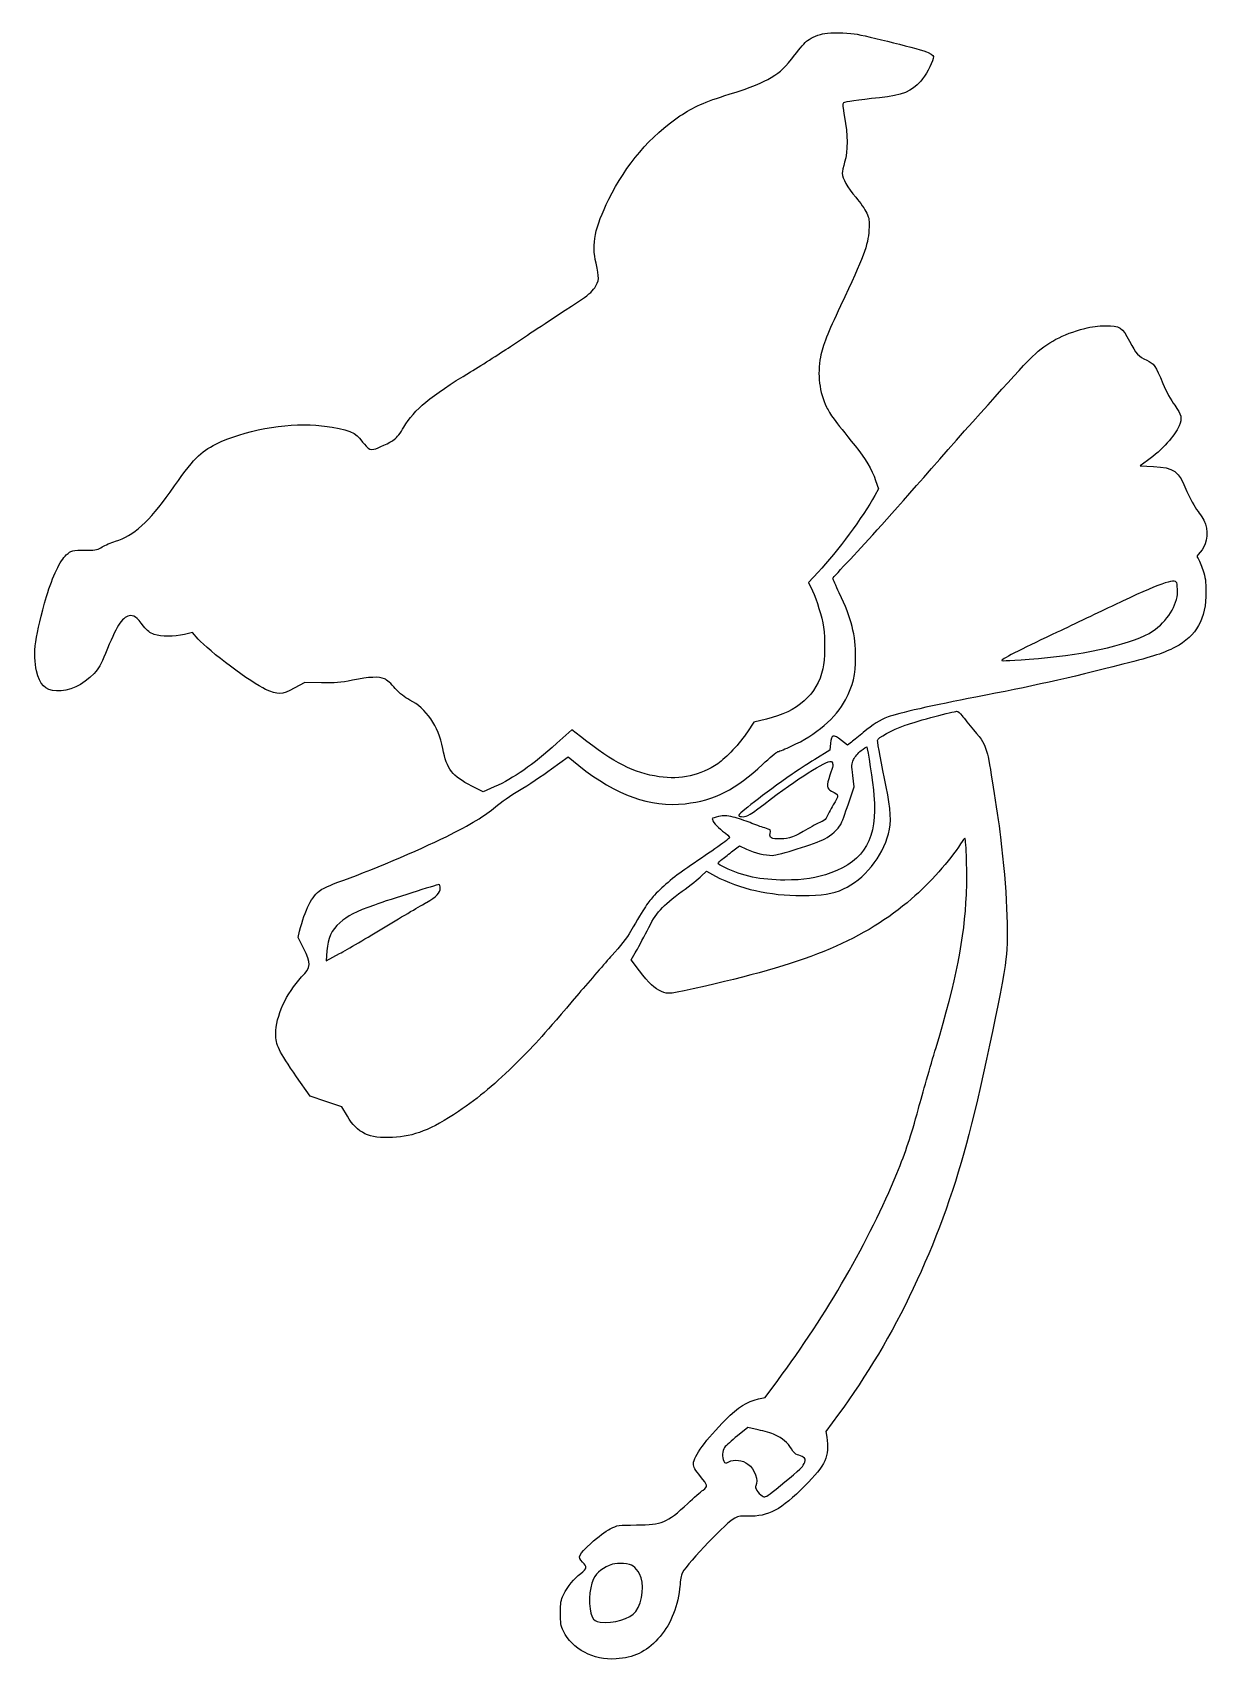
# Model space of a CAD drawing. Header units: centimetres. Extents: x -17.7 to 17.7, y -24.5 to 24.5.
import ezdxf

# ---------------------------------------------------------------- set-up
doc = ezdxf.new("R2010")
doc.units = ezdxf.units.CM
doc.header["$MEASUREMENT"] = 0
doc.layers.add('Layer 1', color=7, linetype='Continuous')

msp = doc.modelspace()

# ---------------------------------------------------------------- linework, layer by layer
at = {"layer": 'Layer 1'}
for points, knots in [([(6.13833, 24.45808), (5.97958, 24.43339), (5.73616, 24.33461), (5.61622, 24.24641), (5.61622, 24.24641), (5.55625, 24.20055), (5.38691, 24.00652), (5.24228, 23.81955), (5.24228, 23.81955), (4.94947, 23.43149), (4.82953, 23.31508), (4.52967, 23.13516), (4.52967, 23.13516), (4.26861, 22.97641), (3.937, 22.84235), (3.2632, 22.63069), (3.2632, 22.63069), (2.51884, 22.39433), (2.18723, 22.24616), (1.78153, 21.97452), (1.78153, 21.97452), (0.889, 21.37127), (0.15522, 20.51402), (-0.35983, 19.4698), (-0.35983, 19.4698), (-0.78669, 18.60902), (-0.88194, 18.12572), (-0.74436, 17.54363), (-0.74436, 17.54363), (-0.64205, 17.10619), (-0.64911, 17.01094), (-0.78317, 16.80632), (-0.78317, 16.80632), (-0.87136, 16.67579), (-0.99484, 16.56996), (-1.27706, 16.38651), (-1.27706, 16.38651), (-2.4377, 15.63157), (-2.75167, 15.42343), (-3.2632, 15.07418), (-3.2632, 15.07418), (-3.57364, 14.86604), (-4.14162, 14.50268), (-4.52614, 14.26985), (-4.52614, 14.26985), (-5.75381, 13.52549), (-6.19831, 13.15507), (-6.52992, 12.60474), (-6.52992, 12.60474), (-6.62517, 12.44599), (-6.75217, 12.28371), (-6.80861, 12.24138), (-6.80861, 12.24138), (-6.95678, 12.13555), (-7.3025, 11.96974), (-7.43655, 11.94152), (-7.43655, 11.94152), (-7.53533, 11.92035), (-7.56355, 11.93446), (-7.66586, 12.0403), (-7.66586, 12.0403), (-7.72583, 12.10733), (-7.81755, 12.21316), (-7.86342, 12.27666), (-7.86342, 12.27666), (-8.01511, 12.47774), (-8.4455, 12.60474), (-9.17575, 12.66472), (-9.17575, 12.66472), (-10.10356, 12.74233), (-11.34886, 12.50597), (-12.18847, 12.09675), (-12.18847, 12.09675), (-12.66472, 11.86392), (-12.83758, 11.684), (-13.5643, 10.65389), (-13.5643, 10.65389), (-14.19224, 9.76842), (-14.67202, 9.33803), (-15.20824, 9.17222), (-15.20824, 9.17222), (-15.34582, 9.12989), (-15.52574, 9.0558), (-15.60688, 9.00289), (-15.60688, 9.00289), (-15.73388, 8.91822), (-15.7868, 8.90764), (-16.06902, 8.90411), (-16.06902, 8.90411), (-16.53821, 8.90058), (-16.53469, 8.90058), (-16.68991, 8.75947), (-16.68991, 8.75947), (-16.87688, 8.59014), (-17.09913, 8.128), (-17.28258, 7.51416), (-17.28258, 7.51416), (-17.62477, 6.36058), (-17.70591, 5.77497), (-17.58597, 5.27049), (-17.58597, 5.27049), (-17.48719, 4.84363), (-17.3355, 4.69193), (-16.98978, 4.66724), (-16.98978, 4.66724), (-16.61231, 4.63902), (-16.18897, 4.83657), (-15.85031, 5.19641), (-15.85031, 5.19641), (-15.71273, 5.34458), (-15.6457, 5.46099), (-15.51164, 5.79613), (-15.51164, 5.79613), (-15.18708, 6.61105), (-15.01775, 6.8721), (-14.7955, 6.92855), (-14.7955, 6.92855), (-14.67203, 6.9603), (-14.56972, 6.88622), (-14.36511, 6.62163), (-14.36511, 6.62163), (-14.24517, 6.46641), (-14.18167, 6.41349), (-14.04055, 6.36763), (-14.04055, 6.36763), (-13.82183, 6.29355), (-13.44788, 6.29355), (-13.13744, 6.36763), (-13.13744, 6.36763), (-13.13744, 6.36763), (-12.89402, 6.42407), (-12.89402, 6.42407), (-12.89402, 6.42407), (-12.89402, 6.42407), (-12.72116, 6.23004), (-12.72116, 6.23004), (-12.72116, 6.23004), (-12.41424, 5.87726), (-11.10191, 4.89654), (-10.69269, 4.7131), (-10.69269, 4.7131), (-10.31169, 4.54377), (-10.21291, 4.54729), (-9.83191, 4.74838), (-9.83191, 4.74838), (-9.83191, 4.74838), (-9.50735, 4.92124), (-9.50735, 4.92124), (-9.50735, 4.92124), (-9.50735, 4.92124), (-9.01346, 4.91066), (-9.01346, 4.91066), (-9.01346, 4.91066), (-8.59718, 4.9036), (-8.44549, 4.91419), (-8.07154, 4.9918), (-8.07154, 4.9918), (-7.56707, 5.09058), (-7.28485, 5.10469), (-7.11198, 5.03061), (-7.11198, 5.03061), (-7.04848, 5.00592), (-6.90384, 4.87539), (-6.78742, 4.74486), (-6.78742, 4.74486), (-6.63925, 4.57553), (-6.51578, 4.47675), (-6.34645, 4.39208), (-6.34645, 4.39208), (-5.85609, 4.14514), (-5.49273, 3.60891), (-5.35867, 2.93864), (-5.35867, 2.93864), (-5.22814, 2.29306), (-5.09056, 2.11667), (-4.48378, 1.8027), (-4.48378, 1.8027), (-4.48378, 1.8027), (-4.13806, 1.62631), (-4.13806, 1.62631), (-4.13806, 1.62631), (-4.13806, 1.62631), (-3.80645, 1.778), (-3.80645, 1.778), (-3.80645, 1.778), (-3.21026, 2.04611), (-2.66698, 2.42711), (-1.92967, 3.09033), (-1.92967, 3.09033), (-1.92967, 3.09033), (-1.47811, 3.49955), (-1.47811, 3.49955), (-1.47811, 3.49955), (-1.47811, 3.49955), (-1.21353, 3.29141), (-1.21353, 3.29141), (-1.21353, 3.29141), (-0.17636, 2.48355), (0.38103, 2.1978), (1.15361, 2.08491), (1.15361, 2.08491), (1.80272, 1.98613), (2.39892, 2.12019), (2.9175, 2.47297), (2.9175, 2.47297), (3.1715, 2.64936), (3.59131, 3.09739), (3.81003, 3.43253), (3.81003, 3.43253), (3.81003, 3.43253), (4.00406, 3.72886), (4.00406, 3.72886), (4.00406, 3.72886), (4.00406, 3.72886), (4.38153, 3.81705), (4.38153, 3.81705), (4.38153, 3.81705), (5.33403, 4.04636), (5.89847, 4.55083), (6.08545, 5.33399), (6.08545, 5.33399), (6.14542, 5.59152), (6.15601, 6.2618), (6.10309, 6.58635), (6.10309, 6.58635), (6.05017, 6.91443), (5.90201, 7.39774), (5.76795, 7.67996), (5.76795, 7.67996), (5.76795, 7.67996), (5.64801, 7.93396), (5.64801, 7.93396), (5.64801, 7.93396), (5.64801, 7.93396), (5.94082, 8.2444), (5.94082, 8.2444), (5.94082, 8.2444), (6.5229, 8.86529), (7.28843, 9.90246), (7.64826, 10.55157), (7.64826, 10.55157), (7.64826, 10.55157), (7.75409, 10.74913), (7.75409, 10.74913), (7.75409, 10.74913), (7.75409, 10.74913), (7.66942, 11.00666), (7.66942, 11.00666), (7.66942, 11.00666), (7.55653, 11.3418), (7.36956, 11.65224), (7.05206, 12.04735), (7.05206, 12.04735), (6.39942, 12.85168), (6.3077, 12.97868), (6.19481, 13.21152), (6.19481, 13.21152), (5.97609, 13.65249), (5.91259, 14.19577), (6.01137, 14.71788), (6.01137, 14.71788), (6.08193, 15.07771), (6.21951, 15.43049), (6.61462, 16.26305), (6.61462, 16.26305), (7.32018, 17.74824), (7.44012, 18.06927), (7.46834, 18.54199), (7.46834, 18.54199), (7.48598, 18.8348), (7.47892, 18.88418), (7.40131, 19.05352), (7.40131, 19.05352), (7.35192, 19.15935), (7.20728, 19.37102), (7.07675, 19.52624), (7.07675, 19.52624), (6.82628, 19.82257), (6.66753, 20.10127), (6.66753, 20.24943), (6.66753, 20.24943), (6.66753, 20.29882), (6.69928, 20.45051), (6.73809, 20.58457), (6.73809, 20.58457), (6.83334, 20.91971), (6.83334, 21.41713), (6.73456, 21.93924), (6.73456, 21.93924), (6.67459, 22.25674), (6.66753, 22.34493), (6.70281, 22.3661), (6.70281, 22.3661), (6.75925, 22.40138), (7.11909, 22.45429), (7.78584, 22.52485), (7.78584, 22.52485), (8.48787, 22.60246), (8.74892, 22.70829), (9.02762, 23.02579), (9.02762, 23.02579), (9.17226, 23.18454), (9.3557, 23.52673), (9.40156, 23.71018), (9.40156, 23.71018), (9.42273, 23.79485), (9.40862, 23.80896), (9.25339, 23.88304), (9.25339, 23.88304), (9.05583, 23.97476), (7.40836, 24.39457), (7.02736, 24.44748), (7.02736, 24.44748), (6.77689, 24.48276), (6.31828, 24.48629), (6.13836, 24.45806), (6.13836, 24.45806), (6.13836, 24.45806), (6.13833, 24.45808), (6.13833, 24.45808)], [0, 0, 0, 0, 0.01234568, 0.01234568, 0.01234568, 0.01234568, 0.02469136, 0.02469136, 0.02469136, 0.02469136, 0.03703704, 0.03703704, 0.03703704, 0.03703704, 0.04938272, 0.04938272, 0.04938272, 0.04938272, 0.0617284, 0.0617284, 0.0617284, 0.0617284, 0.07407407, 0.07407407, 0.07407407, 0.07407407, 0.08641975, 0.08641975, 0.08641975, 0.08641975, 0.09876543, 0.09876543, 0.09876543, 0.09876543, 0.11111111, 0.11111111, 0.11111111, 0.11111111, 0.12345679, 0.12345679, 0.12345679, 0.12345679, 0.13580247, 0.13580247, 0.13580247, 0.13580247, 0.14814815, 0.14814815, 0.14814815, 0.14814815, 0.16049383, 0.16049383, 0.16049383, 0.16049383, 0.17283951, 0.17283951, 0.17283951, 0.17283951, 0.18518519, 0.18518519, 0.18518519, 0.18518519, 0.19753086, 0.19753086, 0.19753086, 0.19753086, 0.20987654, 0.20987654, 0.20987654, 0.20987654, 0.22222222, 0.22222222, 0.22222222, 0.22222222, 0.2345679, 0.2345679, 0.2345679, 0.2345679, 0.24691358, 0.24691358, 0.24691358, 0.24691358, 0.25925926, 0.25925926, 0.25925926, 0.25925926, 0.27160494, 0.27160494, 0.27160494, 0.27160494, 0.28395062, 0.28395062, 0.28395062, 0.28395062, 0.2962963, 0.2962963, 0.2962963, 0.2962963, 0.30864198, 0.30864198, 0.30864198, 0.30864198, 0.32098765, 0.32098765, 0.32098765, 0.32098765, 0.33333333, 0.33333333, 0.33333333, 0.33333333, 0.34567901, 0.34567901, 0.34567901, 0.34567901, 0.35802469, 0.35802469, 0.35802469, 0.35802469, 0.37037037, 0.37037037, 0.37037037, 0.37037037, 0.38271605, 0.38271605, 0.38271605, 0.38271605, 0.39506173, 0.39506173, 0.39506173, 0.39506173, 0.40740741, 0.40740741, 0.40740741, 0.40740741, 0.41975309, 0.41975309, 0.41975309, 0.41975309, 0.43209877, 0.43209877, 0.43209877, 0.43209877, 0.44444444, 0.44444444, 0.44444444, 0.44444444, 0.45679012, 0.45679012, 0.45679012, 0.45679012, 0.4691358, 0.4691358, 0.4691358, 0.4691358, 0.48148148, 0.48148148, 0.48148148, 0.48148148, 0.49382716, 0.49382716, 0.49382716, 0.49382716, 0.50617284, 0.50617284, 0.50617284, 0.50617284, 0.51851852, 0.51851852, 0.51851852, 0.51851852, 0.5308642, 0.5308642, 0.5308642, 0.5308642, 0.54320988, 0.54320988, 0.54320988, 0.54320988, 0.55555556, 0.55555556, 0.55555556, 0.55555556, 0.56790123, 0.56790123, 0.56790123, 0.56790123, 0.58024691, 0.58024691, 0.58024691, 0.58024691, 0.59259259, 0.59259259, 0.59259259, 0.59259259, 0.60493827, 0.60493827, 0.60493827, 0.60493827, 0.61728395, 0.61728395, 0.61728395, 0.61728395, 0.62962963, 0.62962963, 0.62962963, 0.62962963, 0.64197531, 0.64197531, 0.64197531, 0.64197531, 0.65432099, 0.65432099, 0.65432099, 0.65432099, 0.66666667, 0.66666667, 0.66666667, 0.66666667, 0.67901235, 0.67901235, 0.67901235, 0.67901235, 0.69135802, 0.69135802, 0.69135802, 0.69135802, 0.7037037, 0.7037037, 0.7037037, 0.7037037, 0.71604938, 0.71604938, 0.71604938, 0.71604938, 0.72839506, 0.72839506, 0.72839506, 0.72839506, 0.74074074, 0.74074074, 0.74074074, 0.74074074, 0.75308642, 0.75308642, 0.75308642, 0.75308642, 0.7654321, 0.7654321, 0.7654321, 0.7654321, 0.77777778, 0.77777778, 0.77777778, 0.77777778, 0.79012346, 0.79012346, 0.79012346, 0.79012346, 0.80246914, 0.80246914, 0.80246914, 0.80246914, 0.81481481, 0.81481481, 0.81481481, 0.81481481, 0.82716049, 0.82716049, 0.82716049, 0.82716049, 0.83950617, 0.83950617, 0.83950617, 0.83950617, 0.85185185, 0.85185185, 0.85185185, 0.85185185, 0.86419753, 0.86419753, 0.86419753, 0.86419753, 0.87654321, 0.87654321, 0.87654321, 0.87654321, 0.88888889, 0.88888889, 0.88888889, 0.88888889, 0.90123457, 0.90123457, 0.90123457, 0.90123457, 0.91358025, 0.91358025, 0.91358025, 0.91358025, 0.92592593, 0.92592593, 0.92592593, 0.92592593, 0.9382716, 0.9382716, 0.9382716, 0.9382716, 0.95061728, 0.95061728, 0.95061728, 0.95061728, 0.96296296, 0.96296296, 0.96296296, 0.96296296, 0.97530864, 0.97530864, 0.97530864, 0.97530864, 1, 1, 1, 1]), ([(13.96647, 15.57867), (13.28208, 15.39875), (12.85169, 15.16945), (12.39661, 14.73906), (12.39661, 14.73906), (12.11792, 14.47448), (10.68564, 12.88698), (9.34861, 11.35945), (9.34861, 11.35945), (8.07861, 9.90953), (7.45772, 9.21456), (6.91092, 8.63601), (6.91092, 8.63601), (6.62164, 8.33262), (6.38528, 8.07157), (6.38528, 8.0504), (6.38528, 8.0504), (6.38528, 8.03276), (6.46995, 7.83873), (6.57578, 7.61648), (6.57578, 7.61648), (6.9462, 6.83331), (7.06967, 6.35354), (7.06967, 5.67973), (7.06967, 5.67973), (7.06614, 5.15409), (6.99206, 4.83659), (6.76275, 4.39562), (6.76275, 4.39562), (6.48758, 3.86293), (5.87375, 3.34081), (5.13292, 3.00568), (5.13292, 3.00568), (4.96006, 2.92807), (4.77661, 2.85399), (4.73075, 2.83987), (4.73075, 2.83987), (4.68136, 2.82576), (4.47675, 2.6529), (4.26861, 2.45534), (4.26861, 2.45534), (3.48192, 1.70745), (2.81164, 1.36526), (1.94028, 1.27353), (1.94028, 1.27353), (0.86784, 1.16064), (-0.11994, 1.51342), (-1.25941, 2.42006), (-1.25941, 2.42006), (-1.25941, 2.42006), (-1.58749, 2.68112), (-1.58749, 2.68112), (-1.58749, 2.68112), (-1.58749, 2.68112), (-2.08843, 2.31776), (-2.08843, 2.31776), (-2.08843, 2.31776), (-2.36712, 2.11668), (-2.79751, 1.83093), (-3.05151, 1.67923), (-3.05151, 1.67923), (-3.30198, 1.53106), (-3.62654, 1.30529), (-3.76765, 1.18181), (-3.76765, 1.18181), (-4.07809, 0.9137), (-4.51907, 0.64559), (-5.2599, 0.2787), (-5.2599, 0.2787), (-6.06776, -0.12347), (-7.62351, -0.77963), (-8.51251, -1.09361), (-8.51251, -1.09361), (-8.72418, -1.16769), (-8.95701, -1.27353), (-9.03462, -1.32644), (-9.03462, -1.32644), (-9.29215, -1.50283), (-9.50381, -1.91911), (-9.66962, -2.56822), (-9.66962, -2.56822), (-9.66962, -2.56822), (-9.71548, -2.75519), (-9.71548, -2.75519), (-9.71548, -2.75519), (-9.71548, -2.75519), (-9.54967, -3.07975), (-9.54967, -3.07975), (-9.54967, -3.07975), (-9.30978, -3.54542), (-9.31684, -3.63714), (-9.60611, -3.94406), (-9.60611, -3.94406), (-10.0753, -4.44148), (-10.38222, -5.11881), (-10.38575, -5.66209), (-10.38575, -5.66209), (-10.38928, -5.98312), (-10.29756, -6.17362), (-9.75781, -6.94973), (-9.75781, -6.94973), (-9.75781, -6.94973), (-9.35212, -7.52829), (-9.35212, -7.52829), (-9.35212, -7.52829), (-9.35212, -7.52829), (-8.87587, -7.69057), (-8.87587, -7.69057), (-8.87587, -7.69057), (-8.87587, -7.69057), (-8.39609, -7.84932), (-8.39609, -7.84932), (-8.39609, -7.84932), (-8.39609, -7.84932), (-8.23028, -8.13154), (-8.23028, -8.13154), (-8.23028, -8.13154), (-7.91984, -8.65012), (-7.5847, -8.80887), (-6.87209, -8.77712), (-6.87209, -8.77712), (-6.22298, -8.74537), (-5.71145, -8.54429), (-4.88595, -7.99043), (-4.88595, -7.99043), (-4.25801, -7.5671), (-3.76059, -7.15082), (-3.11853, -6.50876), (-3.11853, -6.50876), (-2.51175, -5.90198), (-2.37417, -5.74676), (-1.26645, -4.44148), (-1.26645, -4.44148), (-0.92778, -4.04284), (-0.47623, -3.52779), (-0.26456, -3.29142), (-0.26456, -3.29142), (-0.0282, -3.03389), (0.19052, -2.75167), (0.29636, -2.57175), (0.29636, -2.57175), (0.73028, -1.82386), (0.80789, -1.70392), (1.01603, -1.47814), (1.01603, -1.47814), (1.28061, -1.19239), (1.65103, -0.889), (2.09553, -0.59267), (2.09553, -0.59267), (2.70936, -0.18345), (3.28086, 0.22577), (3.28086, 0.254), (3.28086, 0.254), (3.28086, 0.26811), (3.18561, 0.35631), (3.06567, 0.44803), (3.06567, 0.44803), (2.88575, 0.58914), (2.7517, 0.74789), (2.7517, 0.8255), (2.7517, 0.8255), (2.7517, 0.83256), (2.83989, 0.86078), (2.9422, 0.88547), (2.9422, 0.88547), (3.10801, 0.92075), (3.17503, 0.91722), (3.3867, 0.86783), (3.3867, 0.86783), (3.52428, 0.83255), (3.75006, 0.75847), (3.89117, 0.70202), (3.89117, 0.70202), (4.02875, 0.64558), (4.22984, 0.57149), (4.33214, 0.54327), (4.33214, 0.54327), (4.51558, 0.49035), (4.51911, 0.48683), (4.49442, 0.37394), (4.49442, 0.37394), (4.46973, 0.23636), (4.51911, 0.21166), (4.81898, 0.21166), (4.81898, 0.21166), (5.05887, 0.21166), (5.24231, 0.27869), (5.62684, 0.51152), (5.62684, 0.51152), (5.80323, 0.61735), (5.99726, 0.71966), (6.05723, 0.74083), (6.05723, 0.74083), (6.12779, 0.76552), (6.1807, 0.81491), (6.20187, 0.87489), (6.20187, 0.87489), (6.21951, 0.92781), (6.3077, 1.09008), (6.3959, 1.23472), (6.3959, 1.23472), (6.57582, 1.52753), (6.57229, 1.53811), (6.34651, 1.651), (6.34651, 1.651), (6.19129, 1.72861), (6.18423, 1.80622), (6.29359, 2.13078), (6.29359, 2.13078), (6.39237, 2.413), (6.39942, 2.46239), (6.35356, 2.53295), (6.35356, 2.53295), (6.29006, 2.63173), (5.47514, 2.13431), (4.53675, 1.42876), (4.53675, 1.42876), (3.83472, 0.89607), (3.81003, 0.88195), (3.68303, 0.88195), (3.68303, 0.88195), (3.61953, 0.88195), (3.55956, 0.89606), (3.54897, 0.9137), (3.54897, 0.9137), (3.52075, 0.95603), (4.30744, 1.56634), (5.15764, 2.16606), (5.15764, 2.16606), (5.28817, 2.25778), (5.59861, 2.45534), (5.84556, 2.60703), (5.84556, 2.60703), (5.84556, 2.60703), (6.29712, 2.8822), (6.29712, 2.8822), (6.29712, 2.8822), (6.29712, 2.8822), (6.31476, 3.09034), (6.31476, 3.09034), (6.31476, 3.09034), (6.33593, 3.35492), (6.3959, 3.37256), (6.63932, 3.17853), (6.63932, 3.17853), (6.63932, 3.17853), (6.81924, 3.03389), (6.81924, 3.03389), (6.81924, 3.03389), (6.81924, 3.03389), (6.94624, 3.12914), (6.94624, 3.12914), (6.94624, 3.12914), (7.0168, 3.18206), (7.17555, 3.31258), (7.29902, 3.41489), (7.29902, 3.41489), (7.5883, 3.66183), (7.79644, 3.79236), (8.04338, 3.88408), (8.04338, 3.88408), (8.32207, 3.98991), (9.44391, 4.24391), (10.68921, 4.48027), (10.68921, 4.48027), (12.32963, 4.79424), (13.46557, 5.04824), (15.11657, 5.46805), (15.11657, 5.46805), (16.06201, 5.71147), (16.34424, 5.80319), (16.68643, 5.98311), (16.68643, 5.98311), (17.33201, 6.32178), (17.61776, 6.83683), (17.61424, 7.65528), (17.61424, 7.65528), (17.61424, 7.95867), (17.5966, 8.07509), (17.51899, 8.30792), (17.51899, 8.30792), (17.4696, 8.46314), (17.40257, 8.62189), (17.37435, 8.65717), (17.37435, 8.65717), (17.32849, 8.72067), (17.33202, 8.73478), (17.44138, 8.84061), (17.44138, 8.84061), (17.6213, 9.01347), (17.68832, 9.36625), (17.60013, 9.68375), (17.60013, 9.68375), (17.57896, 9.76136), (17.47666, 9.93775), (17.37435, 10.07181), (17.37435, 10.07181), (17.26852, 10.21645), (17.13093, 10.46692), (17.04274, 10.67506), (17.04274, 10.67506), (16.78521, 11.29595), (16.65116, 11.39473), (16.03027, 11.42295), (16.03027, 11.42295), (16.03027, 11.42295), (15.63163, 11.44059), (15.63163, 11.44059), (15.63163, 11.44059), (15.63163, 11.44059), (15.85035, 11.59934), (15.85035, 11.59934), (15.85035, 11.59934), (16.29485, 11.9239), (16.68643, 12.35428), (16.80638, 12.64709), (16.80638, 12.64709), (16.90516, 12.87992), (16.88046, 12.98223), (16.67232, 13.26798), (16.67232, 13.26798), (16.56296, 13.41967), (16.41479, 13.69131), (16.31954, 13.91709), (16.31954, 13.91709), (16.09376, 14.46037), (16.0479, 14.52387), (15.82918, 14.62265), (15.82918, 14.62265), (15.59282, 14.72848), (15.50462, 14.82373), (15.3106, 15.19768), (15.3106, 15.19768), (15.09541, 15.61396), (15.01779, 15.66335), (14.59093, 15.65982), (14.59093, 15.65982), (14.37926, 15.65982), (14.1676, 15.6316), (13.96651, 15.57868), (13.96651, 15.57868), (13.96651, 15.57868), (13.96647, 15.57867), (13.96647, 15.57867)], [0, 0, 0, 0, 0.01149425, 0.01149425, 0.01149425, 0.01149425, 0.02298851, 0.02298851, 0.02298851, 0.02298851, 0.03448276, 0.03448276, 0.03448276, 0.03448276, 0.04597701, 0.04597701, 0.04597701, 0.04597701, 0.05747126, 0.05747126, 0.05747126, 0.05747126, 0.06896552, 0.06896552, 0.06896552, 0.06896552, 0.08045977, 0.08045977, 0.08045977, 0.08045977, 0.09195402, 0.09195402, 0.09195402, 0.09195402, 0.10344828, 0.10344828, 0.10344828, 0.10344828, 0.11494253, 0.11494253, 0.11494253, 0.11494253, 0.12643678, 0.12643678, 0.12643678, 0.12643678, 0.13793103, 0.13793103, 0.13793103, 0.13793103, 0.14942529, 0.14942529, 0.14942529, 0.14942529, 0.16091954, 0.16091954, 0.16091954, 0.16091954, 0.17241379, 0.17241379, 0.17241379, 0.17241379, 0.18390805, 0.18390805, 0.18390805, 0.18390805, 0.1954023, 0.1954023, 0.1954023, 0.1954023, 0.20689655, 0.20689655, 0.20689655, 0.20689655, 0.2183908, 0.2183908, 0.2183908, 0.2183908, 0.22988506, 0.22988506, 0.22988506, 0.22988506, 0.24137931, 0.24137931, 0.24137931, 0.24137931, 0.25287356, 0.25287356, 0.25287356, 0.25287356, 0.26436782, 0.26436782, 0.26436782, 0.26436782, 0.27586207, 0.27586207, 0.27586207, 0.27586207, 0.28735632, 0.28735632, 0.28735632, 0.28735632, 0.29885057, 0.29885057, 0.29885057, 0.29885057, 0.31034483, 0.31034483, 0.31034483, 0.31034483, 0.32183908, 0.32183908, 0.32183908, 0.32183908, 0.33333333, 0.33333333, 0.33333333, 0.33333333, 0.34482759, 0.34482759, 0.34482759, 0.34482759, 0.35632184, 0.35632184, 0.35632184, 0.35632184, 0.36781609, 0.36781609, 0.36781609, 0.36781609, 0.37931034, 0.37931034, 0.37931034, 0.37931034, 0.3908046, 0.3908046, 0.3908046, 0.3908046, 0.40229885, 0.40229885, 0.40229885, 0.40229885, 0.4137931, 0.4137931, 0.4137931, 0.4137931, 0.42528736, 0.42528736, 0.42528736, 0.42528736, 0.43678161, 0.43678161, 0.43678161, 0.43678161, 0.44827586, 0.44827586, 0.44827586, 0.44827586, 0.45977011, 0.45977011, 0.45977011, 0.45977011, 0.47126437, 0.47126437, 0.47126437, 0.47126437, 0.48275862, 0.48275862, 0.48275862, 0.48275862, 0.49425287, 0.49425287, 0.49425287, 0.49425287, 0.50574713, 0.50574713, 0.50574713, 0.50574713, 0.51724138, 0.51724138, 0.51724138, 0.51724138, 0.52873563, 0.52873563, 0.52873563, 0.52873563, 0.54022989, 0.54022989, 0.54022989, 0.54022989, 0.55172414, 0.55172414, 0.55172414, 0.55172414, 0.56321839, 0.56321839, 0.56321839, 0.56321839, 0.57471264, 0.57471264, 0.57471264, 0.57471264, 0.5862069, 0.5862069, 0.5862069, 0.5862069, 0.59770115, 0.59770115, 0.59770115, 0.59770115, 0.6091954, 0.6091954, 0.6091954, 0.6091954, 0.62068966, 0.62068966, 0.62068966, 0.62068966, 0.63218391, 0.63218391, 0.63218391, 0.63218391, 0.64367816, 0.64367816, 0.64367816, 0.64367816, 0.65517241, 0.65517241, 0.65517241, 0.65517241, 0.66666667, 0.66666667, 0.66666667, 0.66666667, 0.67816092, 0.67816092, 0.67816092, 0.67816092, 0.68965517, 0.68965517, 0.68965517, 0.68965517, 0.70114943, 0.70114943, 0.70114943, 0.70114943, 0.71264368, 0.71264368, 0.71264368, 0.71264368, 0.72413793, 0.72413793, 0.72413793, 0.72413793, 0.73563218, 0.73563218, 0.73563218, 0.73563218, 0.74712644, 0.74712644, 0.74712644, 0.74712644, 0.75862069, 0.75862069, 0.75862069, 0.75862069, 0.77011494, 0.77011494, 0.77011494, 0.77011494, 0.7816092, 0.7816092, 0.7816092, 0.7816092, 0.79310345, 0.79310345, 0.79310345, 0.79310345, 0.8045977, 0.8045977, 0.8045977, 0.8045977, 0.81609195, 0.81609195, 0.81609195, 0.81609195, 0.82758621, 0.82758621, 0.82758621, 0.82758621, 0.83908046, 0.83908046, 0.83908046, 0.83908046, 0.85057471, 0.85057471, 0.85057471, 0.85057471, 0.86206897, 0.86206897, 0.86206897, 0.86206897, 0.87356322, 0.87356322, 0.87356322, 0.87356322, 0.88505747, 0.88505747, 0.88505747, 0.88505747, 0.89655172, 0.89655172, 0.89655172, 0.89655172, 0.90804598, 0.90804598, 0.90804598, 0.90804598, 0.91954023, 0.91954023, 0.91954023, 0.91954023, 0.93103448, 0.93103448, 0.93103448, 0.93103448, 0.94252874, 0.94252874, 0.94252874, 0.94252874, 0.95402299, 0.95402299, 0.95402299, 0.95402299, 0.96551724, 0.96551724, 0.96551724, 0.96551724, 0.97701149, 0.97701149, 0.97701149, 0.97701149, 1, 1, 1, 1]), ([(16.73578, 7.91633), (16.74636, 7.88458), (16.75695, 7.76464), (16.75695, 7.64822), (16.75695, 7.64822), (16.75695, 7.25311), (16.44651, 6.76275), (16.00906, 6.46289), (16.00906, 6.46289), (15.50106, 6.11364), (14.02645, 5.76439), (12.57653, 5.64797), (12.57653, 5.64797), (11.74397, 5.58094), (11.46528, 5.56683), (11.46528, 5.58447), (11.46528, 5.58447), (11.46528, 5.62328), (12.22728, 6.01133), (13.13392, 6.43466), (13.13392, 6.43466), (13.64192, 6.67455), (14.4145, 7.04144), (14.85195, 7.24958), (14.85195, 7.24958), (16.21367, 7.90575), (16.67581, 8.06802), (16.73578, 7.91633)], [0, 0, 0, 0, 0.125, 0.125, 0.125, 0.125, 0.25, 0.25, 0.25, 0.25, 0.375, 0.375, 0.375, 0.375, 0.5, 0.5, 0.5, 0.5, 0.625, 0.625, 0.625, 0.625, 0.75, 0.75, 0.75, 0.75, 1, 1, 1, 1]), ([(9.45445, 3.89819), (9.13342, 3.81352), (8.73126, 3.69358), (8.55487, 3.63361), (8.55487, 3.63361), (8.16681, 3.49955), (7.72584, 3.25261), (7.72584, 3.17853), (7.72584, 3.17853), (7.72937, 3.09386), (7.84931, 2.45534), (7.9869, 1.78153), (7.9869, 1.78153), (8.12801, 1.10772), (8.14918, 0.71261), (8.06098, 0.37042), (8.06098, 0.37042), (7.88106, -0.32102), (7.30956, -1.02658), (6.70279, -1.29469), (6.70279, -1.29469), (6.37823, -1.44286), (6.06779, -1.48872), (5.45043, -1.49225), (5.45043, -1.49225), (4.48382, -1.49578), (3.57365, -1.29117), (2.84693, -0.90664), (2.84693, -0.90664), (2.84693, -0.90664), (2.57529, -0.762), (2.57529, -0.762), (2.57529, -0.762), (2.57529, -0.762), (2.4236, -0.90664), (2.4236, -0.90664), (2.4236, -0.90664), (2.34246, -0.98425), (2.08493, -1.18886), (1.8521, -1.36172), (1.8521, -1.36172), (1.23121, -1.82033), (1.06893, -1.99672), (0.79024, -2.55058), (0.79024, -2.55058), (0.65971, -2.80811), (0.50096, -3.10797), (0.43393, -3.22086), (0.43393, -3.22086), (0.43393, -3.22086), (0.31046, -3.42547), (0.31046, -3.42547), (0.31046, -3.42547), (0.31046, -3.42547), (0.56093, -3.75708), (0.56093, -3.75708), (0.56093, -3.75708), (0.85374, -4.13808), (1.00896, -4.28625), (1.22768, -4.38502), (1.22768, -4.38502), (1.42524, -4.46969), (1.43935, -4.46969), (2.5506, -4.21569), (2.5506, -4.21569), (5.69032, -3.51013), (7.33779, -2.81163), (8.74891, -1.59455), (8.74891, -1.59455), (9.29924, -1.1183), (9.89897, -0.44802), (10.22705, 0.06351), (10.22705, 0.06351), (10.29055, 0.16582), (10.35052, 0.24343), (10.35758, 0.23637), (10.35758, 0.23637), (10.39991, 0.19404), (10.43166, -0.89957), (10.40344, -1.45696), (10.40344, -1.45696), (10.34347, -2.80104), (10.10005, -4.0146), (9.48975, -6.06777), (9.48975, -6.06777), (9.31689, -6.63927), (9.08053, -7.46477), (8.96058, -7.90221), (8.96058, -7.90221), (8.72069, -8.78063), (8.59369, -9.16163), (8.30794, -9.86365), (8.30794, -9.86365), (7.48597, -11.86743), (6.19833, -14.10757), (4.72372, -16.09018), (4.72372, -16.09018), (4.72372, -16.09018), (4.34272, -16.60524), (4.34272, -16.60524), (4.34272, -16.60524), (4.34272, -16.60524), (4.14869, -16.64757), (4.14869, -16.64757), (4.14869, -16.64757), (3.78533, -16.72871), (3.53838, -16.88393), (3.15738, -17.26846), (3.15738, -17.26846), (2.57177, -17.8576), (2.18724, -18.38324), (2.18724, -18.59138), (2.18724, -18.59138), (2.18724, -18.69016), (2.24016, -18.78541), (2.39891, -18.97944), (2.39891, -18.97944), (2.62469, -19.25461), (2.62822, -19.27577), (2.47652, -19.38866), (2.47652, -19.38866), (2.40596, -19.44158), (2.19783, -19.62502), (2.01791, -19.79083), (2.01791, -19.79083), (1.37233, -20.3835), (1.24885, -20.43289), (0.47627, -20.43994), (0.47627, -20.43994), (-0.08817, -20.44347), (-0.0917, -20.44347), (-0.31748, -20.55636), (-0.31748, -20.55636), (-0.46212, -20.62692), (-0.67731, -20.79272), (-0.89956, -20.9938), (-0.89956, -20.9938), (-1.28056, -21.34658), (-1.30173, -21.38891), (-1.15003, -21.55472), (-1.15003, -21.55472), (-1.00539, -21.70994), (-1.01245, -21.74875), (-1.20295, -21.89691), (-1.20295, -21.89691), (-1.41462, -22.05919), (-1.59101, -22.27438), (-1.72153, -22.53897), (-1.72153, -22.53897), (-1.8062, -22.71536), (-1.81678, -22.77533), (-1.81678, -23.0893), (-1.81678, -23.0893), (-1.81678, -23.39622), (-1.8062, -23.46677), (-1.72506, -23.63611), (-1.72506, -23.63611), (-1.46753, -24.17586), (-0.82548, -24.51805), (-0.14109, -24.47219), (-0.14109, -24.47219), (0.38455, -24.43691), (0.75497, -24.26052), (1.11833, -23.86894), (1.11833, -23.86894), (1.47464, -23.48794), (1.70041, -22.96583), (1.76744, -22.36611), (1.76744, -22.36611), (1.78508, -22.18267), (1.81683, -21.97805), (1.83447, -21.91808), (1.83447, -21.91808), (1.88033, -21.73464), (3.06214, -20.47522), (3.37964, -20.26708), (3.37964, -20.26708), (3.52428, -20.17183), (3.55603, -20.16477), (3.82767, -20.17536), (3.82767, -20.17536), (4.43445, -20.193), (4.82956, -19.98486), (5.54217, -19.26167), (5.54217, -19.26167), (6.17011, -18.6302), (6.28653, -18.37267), (6.19834, -17.79764), (6.19834, -17.79764), (6.19834, -17.79764), (6.17365, -17.62125), (6.17365, -17.62125), (6.17365, -17.62125), (6.17365, -17.62125), (6.55112, -17.10619), (6.55112, -17.10619), (6.55112, -17.10619), (8.25151, -14.80961), (9.5709, -12.02619), (10.40698, -8.96055), (10.40698, -8.96055), (10.78092, -7.59177), (11.49001, -4.28272), (11.59231, -3.4043), (11.59231, -3.4043), (11.6805, -2.68111), (11.617, -1.26999), (11.43003, 0.26106), (11.43003, 0.26106), (11.32772, 1.10067), (11.08784, 2.59998), (11.02081, 2.82223), (11.02081, 2.82223), (10.93967, 3.10092), (10.89381, 3.17854), (10.61864, 3.49604), (10.61864, 3.49604), (10.48106, 3.65479), (10.32936, 3.84176), (10.27292, 3.91937), (10.27292, 3.91937), (10.21648, 4.00051), (10.14945, 4.05343), (10.10711, 4.05343), (10.10711, 4.05343), (10.0683, 4.05343), (9.7755, 3.98287), (9.45447, 3.89821), (9.45447, 3.89821), (9.45447, 3.89821), (9.45445, 3.89819), (9.45445, 3.89819)], [0, 0, 0, 0, 0.01694915, 0.01694915, 0.01694915, 0.01694915, 0.03389831, 0.03389831, 0.03389831, 0.03389831, 0.05084746, 0.05084746, 0.05084746, 0.05084746, 0.06779661, 0.06779661, 0.06779661, 0.06779661, 0.08474576, 0.08474576, 0.08474576, 0.08474576, 0.10169492, 0.10169492, 0.10169492, 0.10169492, 0.11864407, 0.11864407, 0.11864407, 0.11864407, 0.13559322, 0.13559322, 0.13559322, 0.13559322, 0.15254237, 0.15254237, 0.15254237, 0.15254237, 0.16949153, 0.16949153, 0.16949153, 0.16949153, 0.18644068, 0.18644068, 0.18644068, 0.18644068, 0.20338983, 0.20338983, 0.20338983, 0.20338983, 0.22033898, 0.22033898, 0.22033898, 0.22033898, 0.23728814, 0.23728814, 0.23728814, 0.23728814, 0.25423729, 0.25423729, 0.25423729, 0.25423729, 0.27118644, 0.27118644, 0.27118644, 0.27118644, 0.28813559, 0.28813559, 0.28813559, 0.28813559, 0.30508475, 0.30508475, 0.30508475, 0.30508475, 0.3220339, 0.3220339, 0.3220339, 0.3220339, 0.33898305, 0.33898305, 0.33898305, 0.33898305, 0.3559322, 0.3559322, 0.3559322, 0.3559322, 0.37288136, 0.37288136, 0.37288136, 0.37288136, 0.38983051, 0.38983051, 0.38983051, 0.38983051, 0.40677966, 0.40677966, 0.40677966, 0.40677966, 0.42372881, 0.42372881, 0.42372881, 0.42372881, 0.44067797, 0.44067797, 0.44067797, 0.44067797, 0.45762712, 0.45762712, 0.45762712, 0.45762712, 0.47457627, 0.47457627, 0.47457627, 0.47457627, 0.49152542, 0.49152542, 0.49152542, 0.49152542, 0.50847458, 0.50847458, 0.50847458, 0.50847458, 0.52542373, 0.52542373, 0.52542373, 0.52542373, 0.54237288, 0.54237288, 0.54237288, 0.54237288, 0.55932203, 0.55932203, 0.55932203, 0.55932203, 0.57627119, 0.57627119, 0.57627119, 0.57627119, 0.59322034, 0.59322034, 0.59322034, 0.59322034, 0.61016949, 0.61016949, 0.61016949, 0.61016949, 0.62711864, 0.62711864, 0.62711864, 0.62711864, 0.6440678, 0.6440678, 0.6440678, 0.6440678, 0.66101695, 0.66101695, 0.66101695, 0.66101695, 0.6779661, 0.6779661, 0.6779661, 0.6779661, 0.69491525, 0.69491525, 0.69491525, 0.69491525, 0.71186441, 0.71186441, 0.71186441, 0.71186441, 0.72881356, 0.72881356, 0.72881356, 0.72881356, 0.74576271, 0.74576271, 0.74576271, 0.74576271, 0.76271186, 0.76271186, 0.76271186, 0.76271186, 0.77966102, 0.77966102, 0.77966102, 0.77966102, 0.79661017, 0.79661017, 0.79661017, 0.79661017, 0.81355932, 0.81355932, 0.81355932, 0.81355932, 0.83050847, 0.83050847, 0.83050847, 0.83050847, 0.84745763, 0.84745763, 0.84745763, 0.84745763, 0.86440678, 0.86440678, 0.86440678, 0.86440678, 0.88135593, 0.88135593, 0.88135593, 0.88135593, 0.89830508, 0.89830508, 0.89830508, 0.89830508, 0.91525424, 0.91525424, 0.91525424, 0.91525424, 0.93220339, 0.93220339, 0.93220339, 0.93220339, 0.94915254, 0.94915254, 0.94915254, 0.94915254, 0.96610169, 0.96610169, 0.96610169, 0.96610169, 1, 1, 1, 1]), ([(7.23194, 2.87161), (7.14375, 2.80458), (7.04497, 2.68464), (7.00616, 2.59997), (7.00616, 2.59997), (6.94619, 2.46591), (6.94266, 2.42711), (6.98499, 2.11666), (6.98499, 2.11666), (6.98499, 2.11666), (7.02732, 1.78152), (7.02732, 1.78152), (7.02732, 1.78152), (7.02732, 1.78152), (6.85093, 1.26646), (6.85093, 1.26646), (6.85093, 1.26646), (6.75215, 0.98071), (6.64985, 0.70202), (6.62162, 0.64557), (6.62162, 0.64557), (6.55106, 0.51151), (6.32176, 0.3069), (6.14537, 0.21518), (6.14537, 0.21518), (5.85962, 0.07054), (4.73779, -0.28224), (4.5614, -0.28224), (4.5614, -0.28224), (4.33562, -0.28224), (4.0534, -0.21168), (3.78529, -0.09174), (3.78529, -0.09174), (3.78529, -0.09174), (3.5701, 0.00704), (3.5701, 0.00704), (3.5701, 0.00704), (3.5701, 0.00704), (3.37607, -0.14818), (3.37607, -0.14818), (3.37607, -0.14818), (3.27024, -0.22932), (3.1256, -0.34574), (3.05504, -0.39865), (3.05504, -0.39865), (2.98448, -0.45157), (2.92804, -0.50801), (2.92804, -0.52565), (2.92804, -0.52565), (2.92804, -0.53976), (3.01623, -0.59621), (3.12912, -0.64912), (3.12912, -0.64912), (3.65476, -0.90665), (4.2192, -1.02659), (4.93534, -1.02659), (4.93534, -1.02659), (5.5139, -1.02659), (5.88431, -0.97015), (6.32176, -0.8114), (6.32176, -0.8114), (7.34834, -0.43746), (7.72582, 0.23635), (7.61998, 1.52046), (7.61998, 1.52046), (7.58823, 1.90499), (7.42948, 2.95274), (7.40126, 2.98449), (7.40126, 2.98449), (7.3942, 2.99155), (7.31659, 2.93863), (7.23193, 2.8716), (7.23193, 2.8716), (7.23193, 2.8716), (7.23194, 2.87161), (7.23194, 2.87161)], [0, 0, 0, 0, 0.05, 0.05, 0.05, 0.05, 0.1, 0.1, 0.1, 0.1, 0.15, 0.15, 0.15, 0.15, 0.2, 0.2, 0.2, 0.2, 0.25, 0.25, 0.25, 0.25, 0.3, 0.3, 0.3, 0.3, 0.35, 0.35, 0.35, 0.35, 0.4, 0.4, 0.4, 0.4, 0.45, 0.45, 0.45, 0.45, 0.5, 0.5, 0.5, 0.5, 0.55, 0.55, 0.55, 0.55, 0.6, 0.6, 0.6, 0.6, 0.65, 0.65, 0.65, 0.65, 0.7, 0.7, 0.7, 0.7, 0.75, 0.75, 0.75, 0.75, 0.8, 0.8, 0.8, 0.8, 0.85, 0.85, 0.85, 0.85, 0.9, 0.9, 0.9, 0.9, 1, 1, 1, 1]), ([(-5.43278, -1.26647), (-5.43278, -1.41464), (-5.54567, -1.53105), (-5.84906, -1.69686), (-5.84906, -1.69686), (-5.99723, -1.78153), (-6.55814, -2.11314), (-7.09084, -2.43417), (-7.09084, -2.43417), (-7.62353, -2.75873), (-8.2409, -3.11856), (-8.46315, -3.2385), (-8.46315, -3.2385), (-8.46315, -3.2385), (-8.86532, -3.45722), (-8.86532, -3.45722), (-8.86532, -3.45722), (-8.86532, -3.45722), (-8.84415, -3.15736), (-8.84415, -3.15736), (-8.84415, -3.15736), (-8.82298, -2.77636), (-8.71362, -2.54), (-8.45609, -2.31069), (-8.45609, -2.31069), (-8.23031, -2.10608), (-7.97984, -1.97555), (-7.4154, -1.778), (-7.4154, -1.778), (-6.92151, -1.60161), (-5.54568, -1.16769), (-5.47512, -1.16417), (-5.47512, -1.16417), (-5.45043, -1.16417), (-5.43279, -1.2065), (-5.43279, -1.26648), (-5.43279, -1.26648), (-5.43279, -1.26648), (-5.43278, -1.26647), (-5.43278, -1.26647)], [0, 0, 0, 0, 0.09090909, 0.09090909, 0.09090909, 0.09090909, 0.18181818, 0.18181818, 0.18181818, 0.18181818, 0.27272727, 0.27272727, 0.27272727, 0.27272727, 0.36363636, 0.36363636, 0.36363636, 0.36363636, 0.45454545, 0.45454545, 0.45454545, 0.45454545, 0.54545455, 0.54545455, 0.54545455, 0.54545455, 0.63636364, 0.63636364, 0.63636364, 0.63636364, 0.72727273, 0.72727273, 0.72727273, 0.72727273, 0.81818182, 0.81818182, 0.81818182, 0.81818182, 1, 1, 1, 1]), ([(4.6355, -17.72356), (4.86833, -17.82587), (5.02356, -17.95992), (5.13644, -18.15042), (5.13644, -18.15042), (5.19288, -18.2492), (5.25638, -18.30917), (5.31988, -18.32681), (5.31988, -18.32681), (5.3728, -18.33739), (5.45041, -18.37267), (5.49274, -18.40089), (5.49274, -18.40089), (5.55977, -18.44322), (5.56682, -18.46439), (5.53507, -18.54906), (5.53507, -18.54906), (5.5139, -18.60198), (5.47157, -18.67253), (5.43982, -18.71134), (5.43982, -18.71134), (5.36221, -18.79601), (4.8401, -19.23698), (4.5614, -19.44865), (4.5614, -19.44865), (4.35326, -19.6074), (4.33562, -19.61446), (4.25801, -19.56507), (4.25801, -19.56507), (4.12748, -19.47688), (4.02165, -19.3146), (4.06045, -19.25815), (4.06045, -19.25815), (4.15923, -19.10293), (4.03576, -18.76779), (3.82762, -18.60551), (3.82762, -18.60551), (3.66887, -18.48557), (3.41134, -18.45382), (3.25259, -18.53495), (3.25259, -18.53495), (3.14676, -18.58787), (3.1397, -18.58787), (3.1009, -18.51731), (3.1009, -18.51731), (3.0374, -18.39737), (3.04798, -18.21392), (3.12559, -18.10809), (3.12559, -18.10809), (3.1644, -18.05165), (3.33726, -17.89642), (3.51012, -17.75884), (3.51012, -17.75884), (3.51012, -17.75884), (3.82056, -17.50837), (3.82056, -17.50837), (3.82056, -17.50837), (3.82056, -17.50837), (4.13806, -17.5754), (4.13806, -17.5754), (4.13806, -17.5754), (4.31445, -17.61421), (4.54023, -17.68123), (4.63548, -17.72357), (4.63548, -17.72357), (4.63548, -17.72357), (4.6355, -17.72356), (4.6355, -17.72356)], [0, 0, 0, 0, 0.05555556, 0.05555556, 0.05555556, 0.05555556, 0.11111111, 0.11111111, 0.11111111, 0.11111111, 0.16666667, 0.16666667, 0.16666667, 0.16666667, 0.22222222, 0.22222222, 0.22222222, 0.22222222, 0.27777778, 0.27777778, 0.27777778, 0.27777778, 0.33333333, 0.33333333, 0.33333333, 0.33333333, 0.38888889, 0.38888889, 0.38888889, 0.38888889, 0.44444444, 0.44444444, 0.44444444, 0.44444444, 0.5, 0.5, 0.5, 0.5, 0.55555556, 0.55555556, 0.55555556, 0.55555556, 0.61111111, 0.61111111, 0.61111111, 0.61111111, 0.66666667, 0.66666667, 0.66666667, 0.66666667, 0.72222222, 0.72222222, 0.72222222, 0.72222222, 0.77777778, 0.77777778, 0.77777778, 0.77777778, 0.83333333, 0.83333333, 0.83333333, 0.83333333, 0.88888889, 0.88888889, 0.88888889, 0.88888889, 1, 1, 1, 1]), ([(0.37747, -21.68172), (0.43391, -21.72405), (0.51505, -21.82636), (0.56444, -21.91103), (0.56444, -21.91103), (0.72319, -22.19325), (0.66675, -22.74359), (0.44802, -23.04345), (0.44802, -23.04345), (0.28574, -23.26217), (-0.22579, -23.41739), (-0.61737, -23.36095), (-0.61737, -23.36095), (-0.77612, -23.33978), (-0.80081, -23.32214), (-0.85726, -23.20926), (-0.85726, -23.20926), (-0.98426, -22.94468), (-0.96662, -22.35554), (-0.82198, -22.06626), (-0.82198, -22.06626), (-0.71967, -21.86165), (-0.52565, -21.71348), (-0.24695, -21.62176), (-0.24695, -21.62176), (-0.08467, -21.56884), (0.27163, -21.60412), (0.37747, -21.68173), (0.37747, -21.68173), (0.37747, -21.68173), (0.37747, -21.68172), (0.37747, -21.68172)], [0, 0, 0, 0, 0.11111111, 0.11111111, 0.11111111, 0.11111111, 0.22222222, 0.22222222, 0.22222222, 0.22222222, 0.33333333, 0.33333333, 0.33333333, 0.33333333, 0.44444444, 0.44444444, 0.44444444, 0.44444444, 0.55555556, 0.55555556, 0.55555556, 0.55555556, 0.66666667, 0.66666667, 0.66666667, 0.66666667, 0.77777778, 0.77777778, 0.77777778, 0.77777778, 1, 1, 1, 1])]:
    msp.add_open_spline(points, degree=3, knots=knots, dxfattribs=at)

doc.saveas('drawing.dxf')
